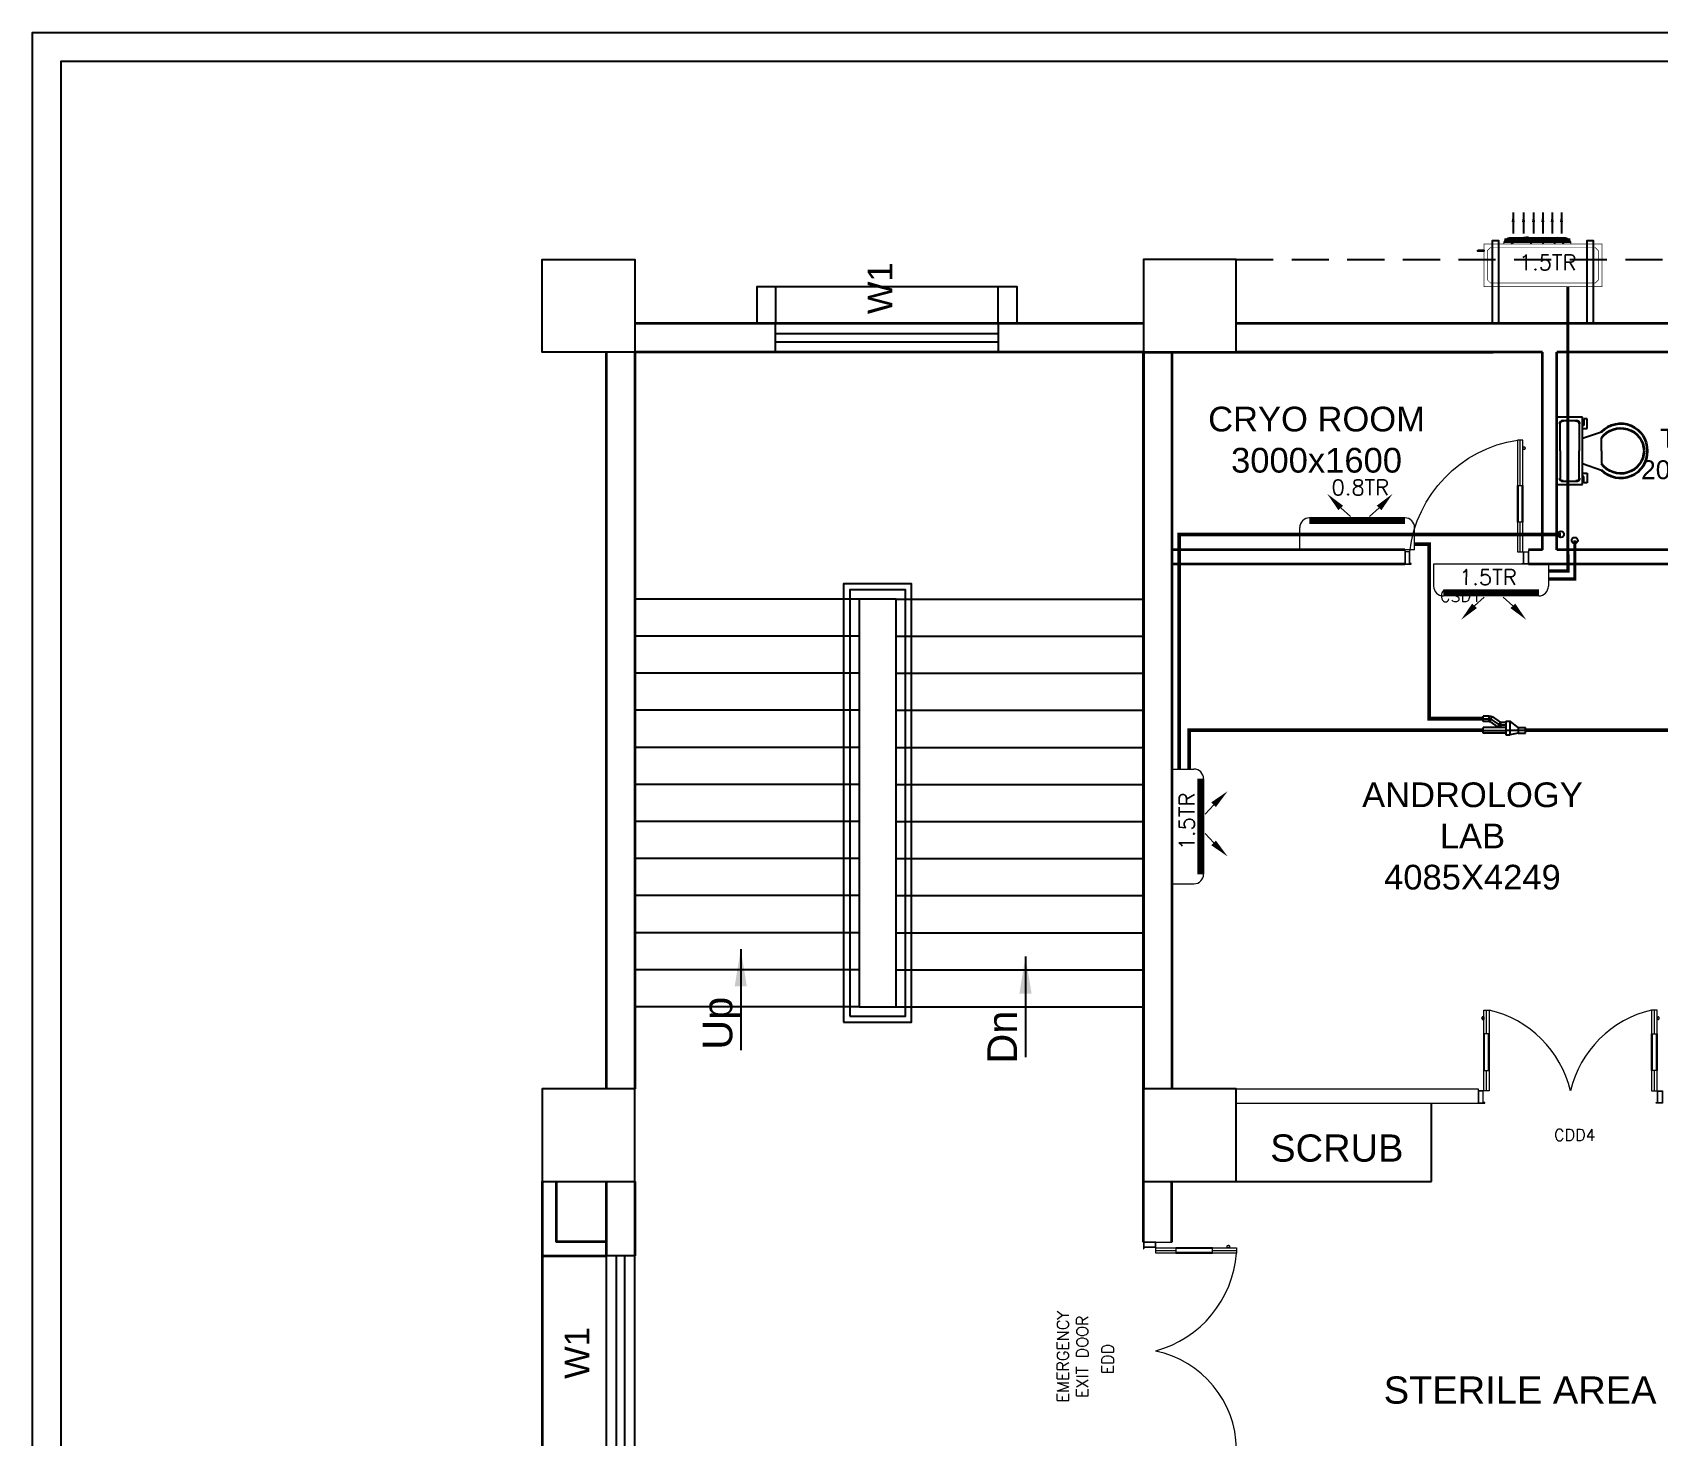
# Model space of a CAD drawing. Extents: x 3550807 to 4078732, y -628171 to -515859.
# Drawn here: x 3926352 to 3939515, y -530760 to -519387 of the extents above; entities that cross this region are included whole.
import ezdxf
from ezdxf.enums import TextEntityAlignment as Align

# ---------------------------------------------------------------- set-up
doc = ezdxf.new("R2010")
doc.units = 0
doc.header["$LTSCALE"] = 6
doc.header["$MEASUREMENT"] = 0
doc.linetypes.add('HIDDEN', pattern=[0.375, 0.25, -0.125])
doc.layers.get('0').update_dxf_attribs({"linetype": 'CONTINUOUS'})
for name, color, linetype, lineweight in [('1200 Door', 144, 'CONTINUOUS', 5), ('1Y-JOINT', 1, 'CONTINUOUS', 25), ('Double Leaf Door', 4, 'CONTINUOUS', 18), ('HTL-AC UNIT', 5, 'CONTINUOUS', 25), ('M-VRF- CKT', 5, 'CONTINUOUS', 30), ('MEP_HVAC_VRF_COPPER_PIPE', 6, 'CONTINUOUS', 9), ('Single Leaf Door', 4, 'CONTINUOUS', 18), ('vrf', 6, 'CONTINUOUS', 30), ('WALL', 10, 'CONTINUOUS', 35)]:
    doc.layers.add(name, color=color, linetype=linetype, lineweight=lineweight)
for name, color, linetype in [('AC CKT-8', 110, 'CONTINUOUS'), ('BLOCK HACTH', 10, 'CONTINUOUS'), ('Chajja', 7, 'CONTINUOUS'), ('COL', 5, 'CONTINUOUS'), ('DIM', 7, 'CONTINUOUS'), ('furniture', 33, 'CONTINUOUS'), ('HTL-COPPER PIPE', 6, 'CONTINUOUS'), ('HVAC_HI-WALL_1.5TR', 5, 'CONTINUOUS'), ('JOINERY', 7, 'CONTINUOUS'), ('M HVAC HIGH WALL UNIT', 3, 'CONTINUOUS'), ('MEP_HVAC_COPPER_PIPE', 5, 'CONTINUOUS'), ('MEP_HVAC_DRAIN_PIPE', 7, 'CONTINUOUS'), ('MEP_HVAC_TEXT', 7, 'CONTINUOUS'), ('Railing', 21, 'CONTINUOUS'), ('Staircase', 7, 'CONTINUOUS'), ('walls', 1, 'CONTINUOUS'), ('Window', 161, 'CONTINUOUS')]:
    doc.layers.add(name, color=color, linetype=linetype)
doc.styles.add('ARI', font='arial.ttf')
doc.styles.add('ARIAL', font='arial.ttf')
doc.styles.add('ROMANS', font='romans.shx')
doc.styles.add('VERDANA', font='verdana.ttf')
doc.dimstyles.new('AC DIM', dxfattribs={"dimtxt": 200, "dimasz": 200, "dimexe": 0.18, "dimexo": 50, "dimgap": 50, "dimtad": 1, "dimdec": 0, "dimzin": 12, "dimdsep": 46, "dimtxsty": 'ROMANS', "dimcen": 0, "dimclrt": 7, "dimadec": 0, "dimazin": 0, "dimtfac": 1, "dimtdec": 0, "dimtix": 1, "dimtofl": 0, "dimtmove": 0, "dimatfit": 3, "dimfxl": 0, "dimtolj": 1, "dimtzin": 12, "dimarcsym": 0})
doc.dimstyles.new('int. dim', dxfattribs={"dimtxt": 900, "dimasz": 450, "dimexe": 150, "dimexo": 150, "dimgap": 150, "dimtad": 0, "dimdec": 0, "dimzin": 12, "dimdsep": 46, "dimtxsty": 'ARI', "dimblk": 'ARCHTICK', "dimcen": 1.5, "dimdle": 150, "dimclrd": 256, "dimclre": 256, "dimclrt": 7, "dimazin": 0, "dimtfac": 1, "dimtdec": 0, "dimtix": 1, "dimtmove": 2, "dimatfit": 3, "dimfxl": 0, "dimtolj": 1, "dimtzin": 0, "dimlwd": -1, "dimlwe": -1, "dimarcsym": 0})

# ---------------------------------------------------------------- blocks, each defined once
blk = doc.blocks.new('_ArchTick')
at = {"color": 0, "linetype": 'ByBlock', "const_width": 0.15}
blk.add_lwpolyline([(-0.5, -0.5), (0.5, 0.5)], dxfattribs=at)
blk = doc.blocks.new('1500x2100x100 DD')
at = {"layer": 'Double Leaf Door'}
for points in [[(49, 264), (54, 264), (54, 560), (49, 560)], [(93, 560), (88, 560), (88, 264), (93, 264)], [(1407, 560), (1412, 560), (1412, 264), (1407, 264)], [(1451, 264), (1446, 264), (1446, 560), (1451, 560)]]:
    blk.add_hatch(color=6, dxfattribs=at).paths.add_polyline_path(points)
at = {"layer": 'Double Leaf Door', "color": 8}
for p, q in [((35, 697), (35, 679)), ((49, 699), (37, 699)), ((37, 677), (49, 677)), ((49, 100), (49, 754)), ((49, 754), (93, 754)), ((49, 699), (49, 677)), ((71, 560), (71, 754)), ((93, 754), (93, 100)), ((1451, 754), (1407, 754)), ((1407, 754), (1407, 100)), ((1429, 560), (1429, 754)), ((1451, 100), (1451, 754)), ((1451, 699), (1463, 699)), ((1451, 699), (1451, 677)), ((1463, 677), (1451, 677)), ((1465, 697), (1465, 679)), ((71, 100), (71, 264)), ((1429, 100), (1429, 264)), ((5, 100), (5, 0)), ((45, 100), (5, 100)), ((5, 0), (45, 0)), ((7, 98), (7, 2)), ((43, 98), (7, 98)), ((7, 2), (45, 2)), ((43, 3), (43, 98)), ((55, 3), (43, 3)), ((45, 5), (45, 100)), ((57, 5), (45, 5)), ((45, 2), (55, 2)), ((45, 0), (57, 0)), ((93, 100), (49, 100)), ((55, 2), (55, 3)), ((57, 0), (57, 5)), ((1407, 100), (1451, 100)), ((1443, 0), (1443, 5)), ((1443, 5), (1455, 5)), ((1455, 0), (1443, 0)), ((1445, 2), (1445, 3)), ((1445, 3), (1457, 3)), ((1455, 2), (1445, 2)), ((1455, 5), (1455, 100)), ((1455, 100), (1495, 100)), ((1493, 2), (1455, 2)), ((1495, 0), (1455, 0)), ((1457, 3), (1457, 98)), ((1457, 98), (1493, 98)), ((1493, 98), (1493, 2)), ((1495, 100), (1495, 0))]:
    blk.add_line(p, q, dxfattribs=at)
at = {"layer": 'Double Leaf Door', "color": 6}
for p, q in [((93, 560), (49, 560)), ((49, 560), (49, 264)), ((54, 264), (54, 560)), ((88, 264), (88, 560)), ((93, 264), (93, 560)), ((1407, 264), (1407, 560)), ((1407, 560), (1451, 560)), ((1412, 264), (1412, 560)), ((1446, 264), (1446, 560)), ((1451, 560), (1451, 264)), ((49, 264), (93, 264)), ((1451, 264), (1407, 264))]:
    blk.add_line(p, q, dxfattribs=at)
at = {"layer": 'Double Leaf Door', "color": 6, "ltscale": 100}
for p, q in [((88, 560), (88, 264)), ((1412, 560), (1412, 264))]:
    blk.add_line(p, q, dxfattribs=at)
at = {"layer": 'Double Leaf Door', "color": 6}
for points in [[(49, 560), (49, 264), (54, 264), (54, 560), (49, 560)], [(93, 560), (93, 264), (88, 264), (88, 560), (93, 560)], [(1407, 560), (1407, 264), (1412, 264), (1412, 560), (1407, 560)], [(1451, 560), (1451, 264), (1446, 264), (1446, 560), (1451, 560)]]:
    blk.add_lwpolyline(points, dxfattribs=at)
at = {"layer": 'Double Leaf Door', "ltscale": 5000}
for points in [[(49, 560), (49, 264), (54, 264), (54, 560), (49, 560)], [(1451, 560), (1451, 264), (1446, 264), (1446, 560), (1451, 560)]]:
    blk.add_lwpolyline(points, dxfattribs=at)
at = {"layer": 'Double Leaf Door', "color": 8}
for centre, radius, start, end in [((35, 688), 3.72, 90, 270), ((37, 697), 1.98, 90, 180), ((37, 679), 1.98, 180, 270), ((-111, -108), 886, 13.5745, 76.6836), ((1611, -108), 886, 103.3164, 166.4255), ((1463, 697), 1.98, 0, 90), ((1463, 679), 1.98, 270, 0), ((1465, 688), 3.72, 270, 90)]:
    blk.add_arc(centre, radius, start, end, dxfattribs=at)
blk = doc.blocks.new('1800x100')
at = {"layer": 'Double Leaf Door'}
for points in [[(101628, -31395), (101633, -31395), (101633, -31098), (101628, -31098)], [(101672, -31098), (101667, -31098), (101667, -31395), (101672, -31395)], [(103256, -31098), (103261, -31098), (103261, -31395), (103256, -31395)], [(103300, -31395), (103295, -31395), (103295, -31098), (103300, -31098)]]:
    blk.add_hatch(color=6, dxfattribs=at).paths.add_polyline_path(points)
at = {"layer": 'Double Leaf Door', "color": 8}
for p, q in [((101628, -31558), (101628, -30904)), ((101628, -30904), (101672, -30904)), ((101650, -31098), (101650, -30904)), ((101672, -30904), (101672, -31558)), ((103300, -30904), (103256, -30904)), ((103256, -30904), (103256, -31558)), ((103278, -31098), (103278, -30904)), ((103300, -31558), (103300, -30904)), ((101613, -30962), (101613, -30980)), ((101628, -30960), (101615, -30960)), ((101615, -30982), (101628, -30982)), ((101628, -30960), (101628, -30982)), ((103300, -30960), (103312, -30960)), ((103300, -30960), (103300, -30982)), ((103312, -30982), (103300, -30982)), ((103314, -30962), (103314, -30980)), ((101650, -31558), (101650, -31395)), ((103278, -31558), (103278, -31395)), ((101584, -31558), (101584, -31658)), ((101624, -31558), (101584, -31558)), ((101586, -31560), (101586, -31656)), ((101622, -31560), (101586, -31560)), ((101622, -31655), (101622, -31560)), ((101624, -31654), (101624, -31558)), ((101672, -31558), (101628, -31558)), ((103256, -31558), (103300, -31558)), ((103304, -31654), (103304, -31558)), ((103304, -31558), (103344, -31558)), ((103306, -31655), (103306, -31560)), ((103306, -31560), (103342, -31560)), ((103342, -31560), (103342, -31656)), ((103344, -31558), (103344, -31658)), ((101584, -31658), (101624, -31658)), ((101586, -31656), (101624, -31656)), ((101634, -31655), (101622, -31655)), ((101636, -31654), (101624, -31654)), ((101624, -31656), (101634, -31656)), ((101624, -31658), (101636, -31658)), ((101634, -31656), (101634, -31655)), ((101636, -31658), (101636, -31654)), ((103292, -31658), (103292, -31654)), ((103292, -31654), (103304, -31654)), ((103304, -31658), (103292, -31658)), ((103294, -31656), (103294, -31655)), ((103294, -31655), (103306, -31655)), ((103304, -31656), (103294, -31656)), ((103342, -31656), (103304, -31656)), ((103344, -31658), (103304, -31658))]:
    blk.add_line(p, q, dxfattribs=at)
at = {"layer": 'Double Leaf Door', "color": 6}
for p, q in [((101672, -31098), (101628, -31098)), ((101628, -31098), (101628, -31395)), ((101633, -31395), (101633, -31098)), ((101667, -31395), (101667, -31098)), ((101672, -31395), (101672, -31098)), ((103256, -31395), (103256, -31098)), ((103256, -31098), (103300, -31098)), ((103261, -31395), (103261, -31098)), ((103295, -31395), (103295, -31098)), ((103300, -31098), (103300, -31395)), ((101628, -31395), (101672, -31395)), ((103300, -31395), (103256, -31395))]:
    blk.add_line(p, q, dxfattribs=at)
at = {"layer": 'Double Leaf Door', "color": 6, "ltscale": 100}
for p, q in [((101667, -31098), (101667, -31395)), ((103261, -31098), (103261, -31395))]:
    blk.add_line(p, q, dxfattribs=at)
at = {"layer": 'Double Leaf Door', "color": 6}
for points in [[(101628, -31098), (101628, -31395), (101633, -31395), (101633, -31098), (101628, -31098)], [(101672, -31098), (101672, -31395), (101667, -31395), (101667, -31098), (101672, -31098)], [(103256, -31098), (103256, -31395), (103261, -31395), (103261, -31098), (103256, -31098)], [(103300, -31098), (103300, -31395), (103295, -31395), (103295, -31098), (103300, -31098)]]:
    blk.add_lwpolyline(points, dxfattribs=at)
at = {"layer": 'Double Leaf Door', "ltscale": 5000}
for points in [[(101628, -31098), (101628, -31395), (101633, -31395), (101633, -31098), (101628, -31098)], [(103300, -31098), (103300, -31395), (103295, -31395), (103295, -31098), (103300, -31098)]]:
    blk.add_lwpolyline(points, dxfattribs=at)
at = {"layer": 'Double Leaf Door', "color": 8}
for centre, radius, start, end in [((101602, -31796), 894, 15.3848, 85.5115), ((103269, -31727), 822, 90.8957, 168.2081), ((101613, -30971), 3.72, 90, 270), ((101615, -30962), 1.98, 90, 180), ((101615, -30980), 1.98, 180, 270), ((103312, -30962), 1.98, 0, 90), ((103312, -30980), 1.98, 270, 0), ((103314, -30971), 3.72, 270, 90)]:
    blk.add_arc(centre, radius, start, end, dxfattribs=at)
blk = doc.blocks.new('1000x2100x100 SD')
at = {"layer": 'Single Leaf Door'}
for points in [[(44, 339), (49, 339), (49, 635), (44, 635)], [(88, 635), (83, 635), (83, 339), (88, 339)]]:
    blk.add_hatch(color=6, dxfattribs=at).paths.add_polyline_path(points)
at = {"layer": 'Single Leaf Door', "color": 8}
for p, q in [((30, 947), (30, 929)), ((44, 949), (32, 949)), ((32, 927), (44, 927)), ((44, 100), (44, 1004)), ((44, 1004), (88, 1004)), ((44, 949), (44, 927)), ((66, 635), (66, 1004)), ((88, 1004), (88, 100)), ((66, 100), (66, 339)), ((0, 100), (0, 0)), ((40, 100), (0, 100)), ((0, 0), (40, 0)), ((2, 98), (2, 2)), ((38, 98), (2, 98)), ((2, 2), (40, 2)), ((38, 3), (38, 98)), ((50, 3), (38, 3)), ((40, 5), (40, 100)), ((52, 5), (40, 5)), ((40, 2), (50, 2)), ((40, 0), (52, 0)), ((88, 100), (44, 100)), ((50, 2), (50, 3)), ((52, 0), (52, 5)), ((948, 5), (960, 5)), ((948, 0), (948, 5)), ((960, 0), (948, 0)), ((950, 3), (962, 3)), ((950, 2), (950, 3)), ((960, 2), (950, 2)), ((960, 5), (960, 100)), ((960, 100), (1000, 100)), ((998, 2), (960, 2)), ((1000, 0), (960, 0)), ((962, 3), (962, 98)), ((962, 98), (998, 98)), ((998, 98), (998, 2)), ((1000, 100), (1000, 0))]:
    blk.add_line(p, q, dxfattribs=at)
at = {"layer": 'Single Leaf Door', "color": 6}
for p, q in [((88, 635), (44, 635)), ((44, 635), (44, 339)), ((49, 339), (49, 635)), ((83, 339), (83, 635)), ((88, 339), (88, 635)), ((44, 339), (88, 339))]:
    blk.add_line(p, q, dxfattribs=at)
at = {"layer": 'Single Leaf Door', "color": 6, "ltscale": 100}
blk.add_line((83, 635), (83, 339), dxfattribs=at)
at = {"layer": 'Single Leaf Door', "color": 6}
for points in [[(44, 635), (44, 339), (49, 339), (49, 635), (44, 635)], [(88, 635), (88, 339), (83, 339), (83, 635), (88, 635)]]:
    blk.add_lwpolyline(points, dxfattribs=at)
at = {"layer": 'Single Leaf Door', "ltscale": 5000}
blk.add_lwpolyline([(44, 635), (44, 339), (49, 339), (49, 635), (44, 635)], dxfattribs=at)
at = {"layer": 'Single Leaf Door', "color": 8}
for centre, radius, start, end in [((30, 938), 3.72, 90, 270), ((32, 947), 1.98, 90, 180), ((32, 929), 1.98, 180, 270), ((-69, -20), 1036, 6.6418, 81.2791)]:
    blk.add_arc(centre, radius, start, end, dxfattribs=at)
blk = doc.blocks.new('rhej')
at = {"color": 8, "lineweight": 25}
for p, q in [((272, 189), (272, 266)), ((272, 266), (298, 266)), ((298, 266), (298, 215)), ((310, 279), (310, -264)), ((517, 279), (310, 279)), ((517, 8), (517, 279)), ((310, 111), (155, 163)), ((310, 189), (272, 189)), ((298, 215), (310, 215)), ((336, 228), (336, 8)), ((466, 254), (362, 254)), ((491, 8), (491, 228)), ((155, 8), (155, 111)), ((155, 8), (155, -96)), ((336, -212), (336, 8)), ((491, 8), (491, -212)), ((517, -264), (517, 8)), ((310, -96), (155, -147)), ((272, -173), (272, -251)), ((310, -173), (272, -173)), ((272, -251), (298, -251)), ((298, -251), (298, -199)), ((298, -199), (310, -199)), ((466, -238), (362, -238)), ((310, -264), (517, -264))]:
    blk.add_line(p, q, dxfattribs=at)
at = {"color": 8, "extrusion": (0, 0, -1)}
for centre, major_axis, start_param, end_param in [((0, 16), (151, -151), 2.319632, 4.738539), ((1, 2), (-134, -134), 0.814663, 3.31238), ((359, 231), (-16.2, -16.2), 0.643501, 2.498091), ((469, 231), (16.2, -16.2), 3.785094, 5.639684), ((0, 0), (-151, -151), 4.686239, 7.105146), ((1, 13), (-134, -134), 4.541602, 7.039318), ((359, -215), (-16.2, -16.2), -0.927295, 0.927295), ((469, -215), (16.2, -16.2), 5.35589, 7.21048)]:
    blk.add_ellipse(centre, major_axis=major_axis, ratio=1, start_param=start_param, end_param=end_param, dxfattribs=at)
blk = doc.blocks.new('HI WALL SPLIT AC UNIT 1.5TR')
at = {"layer": 'HVAC_HI-WALL_1.5TR', "color": 7, "lineweight": 5}
for p, q in [((1295285, -129882), (1295363, -129952)), ((1295595, -129882), (1295517, -129952))]:
    blk.add_line(p, q, dxfattribs=at)
at = {"layer": 'HVAC_HI-WALL_1.5TR', "color": 5, "lineweight": 5}
for p, q in [((1294997, -130221), (1294997, -130042)), ((1295076, -129963), (1295847, -129963)), ((1295926, -130221), (1295926, -130042)), ((1294997, -130221), (1295926, -130221))]:
    blk.add_line(p, q, dxfattribs=at)
at = {"layer": 'HVAC_HI-WALL_1.5TR', "color": 8, "lineweight": 5}
for p, q in [((1295076, -129970), (1295847, -129970)), ((1295076, -129979), (1295847, -129979)), ((1295076, -129988), (1295847, -129988)), ((1295076, -130000), (1295847, -130000)), ((1295076, -130009), (1295847, -130009))]:
    blk.add_line(p, q, dxfattribs=at)
at = {"layer": 'HVAC_HI-WALL_1.5TR', "color": 5, "lineweight": 5}
for centre, start, end in [((1295076, -130042), 90, 180), ((1295847, -130042), 0, 90)]:
    blk.add_arc(centre, 78.8, start, end, dxfattribs=at)
at = {"layer": 'HVAC_HI-WALL_1.5TR', "color": 7, "lineweight": 5}
for points in [[(1295304, -129864), (1295266, -129901), (1295176, -129769)], [(1295576, -129864), (1295614, -129901), (1295704, -129769)]]:
    blk.add_solid(points, dxfattribs=at)
blk = doc.blocks.new('HI WALL SPLIT AC UNIT')
at = {"layer": 'M HVAC HIGH WALL UNIT', "lineweight": 5}
for p, q in [((955021, -147904), (955950, -147904)), ((955021, -147904), (955021, -148083)), ((955950, -147904), (955950, -148083)), ((955100, -148162), (955872, -148162))]:
    blk.add_line(p, q, dxfattribs=at)
at = {"layer": 'M HVAC HIGH WALL UNIT', "color": 8, "lineweight": 5}
for p, q in [((955100, -148116), (955872, -148116)), ((955100, -148125), (955872, -148125)), ((955100, -148136), (955872, -148136)), ((955100, -148146), (955872, -148146)), ((955100, -148155), (955872, -148155))]:
    blk.add_line(p, q, dxfattribs=at)
at = {"layer": 'M HVAC HIGH WALL UNIT', "color": 7, "lineweight": 5}
for p, q in [((955309, -148242), (955387, -148173)), ((955619, -148242), (955541, -148173))]:
    blk.add_line(p, q, dxfattribs=at)
at = {"layer": 'M HVAC HIGH WALL UNIT', "lineweight": 5}
for centre, start, end in [((955100, -148083), 180, 270), ((955872, -148083), 270, 0)]:
    blk.add_arc(centre, 78.8, start, end, dxfattribs=at)
at = {"layer": 'M HVAC HIGH WALL UNIT', "color": 7, "lineweight": 5}
for points in [[(955328, -148260), (955290, -148224), (955200, -148356)], [(955600, -148260), (955638, -148224), (955728, -148356)]]:
    blk.add_solid(points, dxfattribs=at)
blk = doc.blocks.new('Y-JOINT')
at = {"layer": '1Y-JOINT', "extrusion": (7.0061e-12, -6.61628e-05, 1)}
for p, q in [((416463, -2646, 0), (416247, -2646, 0)), ((416247, -2646, 0), (416247, -2697, 0)), ((416247, -2671, 0), (416463, -2671, 0)), ((416463, -2697, 0), (416247, -2697, 0)), ((416306, -2756, 0), (416247, -2756, 0)), ((416247, -2772, 0), (416247, -2756, 0)), ((416247, -2756, 0), (416247, -2807, 0)), ((416306, -2756, 0), (416306, -2807, 0)), ((416310, -2755, 0), (416386, -2703, 0)), ((416310, -2755, 0), (416333, -2801, 0)), ((416321, -2778, 0), (416399, -2725, 0)), ((416333, -2801, 0), (416408, -2748, 0)), ((416408, -2748, 0), (416386, -2703, 0)), ((416412, -2747, 0), (416412, -2697, 0)), ((416463, -2697, 0), (416412, -2697, 0)), ((416412, -2722, 0), (416463, -2722, 0)), ((416463, -2747, 0), (416412, -2747, 0)), ((416463, -2757, 0), (416463, -2628, 0)), ((416463, -2628, 0), (416499, -2628, 0)), ((416463, -2757, 0), (416499, -2757, 0)), ((416499, -2757, 0), (416499, -2628, 0)), ((416579, -2646, 0), (416499, -2628, 0)), ((416579, -2697, 0), (416506, -2754, 0)), ((416247, -2781, 0), (416306, -2781, 0)), ((416306, -2807, 0), (416247, -2807, 0))]:
    blk.add_line(p, q, dxfattribs=at)
at = {"layer": '1Y-JOINT', "extrusion": (6.9964e-12, -6.61628e-05, 1)}
for p, q in [((416647, -2671, 0), (416463, -2671, 0)), ((416579, -2646, 0), (416647, -2646, 0)), ((416579, -2697, 0), (416647, -2697, 0)), ((416647, -2646, 0), (416647, -2697, 0))]:
    blk.add_line(p, q, dxfattribs=at)
at = {"layer": '1Y-JOINT'}
blk.add_line((416579, -2697, 0), (416579, -2646, 0), dxfattribs=at)
at = {"layer": '1Y-JOINT', "extrusion": (7.0061e-12, -6.61628e-05, 1)}
for centre, radius, start, end in [((416306, -2747, 0), 8.85, 270, 296.0671), ((416412, -2756, 0), 59.5, 90, 116.0671), ((416412, -2756, 0), 34.2, 90, 116.0671), ((416412, -2756, 0), 8.85, 90, 116.0671), ((416499, -2749, 0), 8.85, 270, 321.3789), ((416306, -2747, 0), 34.2, 270, 296.0671), ((416306, -2747, 0), 59.5, 270, 296.0671)]:
    blk.add_arc(centre, radius, start, end, dxfattribs=at)
blk = doc.blocks.new('A$C4D743431')
at = {"layer": 'AC CKT-8', "xscale": 0.933787291884793, "yscale": 0.933787291884793, "zscale": 0.933787291884793, "rotation": 359.9999939263457}
blk.add_blockref('Y-JOINT', (-389060, 2495, 0), dxfattribs=at)
blk = doc.blocks.new('G$C4406566D')
at = {"layer": 'M-VRF- CKT', "xscale": 0.8031807735897878, "yscale": 0.8031807735897878, "zscale": 0.8031807735897878, "rotation": 180}
blk.add_blockref('A$C4D743431', (-224, -89, 0), dxfattribs=at)
blk.add_blockref('A$C4D743431', (-224, -89, 0), dxfattribs=at)
blk = doc.blocks.new('G$C186CAD5F')
at = {"layer": 'vrf', "color": 3, "xscale": 8.96419313933734, "yscale": 8.96419313933734, "zscale": 8.96419313933734, "rotation": 270.0000005682937}
blk.add_blockref('G$C4406566D', (796, -2010, 0), dxfattribs=at)
blk = doc.blocks.new('1232')
at = {"layer": 'BLOCK HACTH', "color": 8}
blk.add_lwpolyline([(-25730, 10610.2), (-25430, 10610.2), (-25430, 13910.2), (-25730, 13910.2)], close=True, dxfattribs=at)
at = {"layer": 'Chajja', "color": 8, "linetype": 'HIDDEN', "ltscale": 200}
blk.add_line((-22680, 16660.2), (-17505, 16660.2), dxfattribs=at)
at = {"layer": 'Chajja', "color": 8, "linetype": 'ByBlock'}
blk.add_line((-26405, 16440.2), (-24605, 16440.2), dxfattribs=at)
for points in [[(-26555, 16140.2), (-26555, 16440.2), (-26405, 16440.2), (-26405, 16140.2)], [(-24605, 16140.2), (-24605, 16440.2), (-24455, 16440.2), (-24455, 16140.2)]]:
    blk.add_lwpolyline(points, dxfattribs=at)
at = {"layer": 'COL', "color": 8}
for points in [[(-27545, 15910.2), (-28295, 15910.2), (-28295, 16660.2), (-27545, 16660.2)], [(-23430, 15910.2), (-22680, 15910.2), (-22680, 16660.2), (-23430, 16660.2)], [(-28295, 9195.2), (-27545, 9195.2), (-27545, 9945.2), (-28295, 9945.2)], [(-23430, 9195.2), (-22680, 9195.2), (-22680, 9945.2), (-23430, 9945.2)]]:
    blk.add_lwpolyline(points, close=True, dxfattribs=at)
at = {"layer": 'furniture', "color": 8, "linetype": 'Continuous'}
for p, q in [((-21100, 9195.2), (-21100, 9830.2)), ((-22680, 9195.2), (-21100, 9195.2))]:
    blk.add_line(p, q, dxfattribs=at)
at = {"layer": 'Railing', "color": 8}
for points in [[(-25855, 10485.2), (-25305, 10485.2), (-25305, 14035.2), (-25855, 14035.2)], [(-25805, 10535.2), (-25355, 10535.2), (-25355, 13985.2), (-25805, 13985.2)]]:
    blk.add_lwpolyline(points, close=True, dxfattribs=at)
at = {"layer": 'Staircase', "color": 8, "linetype": 'Continuous'}
for p, q in [((-25730, 13910.2), (-27545, 13910.2)), ((-25430, 13910.2), (-23430, 13910.2)), ((-25730, 13610.2), (-27545, 13610.2)), ((-25430, 13610.2), (-23430, 13610.2)), ((-25730, 13310.2), (-27545, 13310.2)), ((-25430, 13310.2), (-23430, 13310.2)), ((-25730, 13010.2), (-27545, 13010.2)), ((-25430, 13010.2), (-23430, 13010.2)), ((-25730, 12710.2), (-27545, 12710.2)), ((-25430, 12710.2), (-23430, 12710.2)), ((-25730, 12410.2), (-27545, 12410.2)), ((-25430, 12410.2), (-23430, 12410.2)), ((-25730, 12110.2), (-27545, 12110.2)), ((-25430, 12110.2), (-23430, 12110.2)), ((-25730, 11810.2), (-27545, 11810.2)), ((-25430, 11810.2), (-23430, 11810.2)), ((-25730, 11510.2), (-27545, 11510.2)), ((-25430, 11510.2), (-23430, 11510.2)), ((-25730, 11210.2), (-27545, 11210.2)), ((-25430, 11210.2), (-23430, 11210.2)), ((-25730, 10910.2), (-27545, 10910.2)), ((-25430, 10910.2), (-23430, 10910.2)), ((-25730, 10610.2), (-27545, 10610.2)), ((-25430, 10610.2), (-23430, 10610.2))]:
    blk.add_line(p, q, dxfattribs=at)
at = {"layer": 'WALL', "color": 8, "linetype": 'ByBlock'}
for p, q in [((-23430, 16140.2), (-27545, 16140.2)), ((-17505, 16140.2), (-22680, 16140.2)), ((-27775, 15910.2), (-27775, 9945.2)), ((-27545, 15910.2), (-27545, 9945.2)), ((-23430, 15910.2), (-27545, 15910.2)), ((-23430, 15910.2), (-23430, 9945.2)), ((-23200, 15910.2), (-23200, 9945.2)), ((-23200, 15910.2), (-23200, 9945.2)), ((-20200, 15910.2), (-22680, 15910.2)), ((-20200, 14310.2), (-20200, 15910.2)), ((-18035, 15910.2), (-20085, 15910.2)), ((-20085, 14310.2), (-20085, 15910.2)), ((-21315, 14310.2), (-23200, 14310.2)), ((-20200, 14310.2), (-20315, 14310.2)), ((-18035, 14310.2), (-20085, 14310.2)), ((-21315, 14194.2), (-23200, 14194.2)), ((-18035, 14194.2), (-20315, 14194.2)), ((-27775, 9195.2), (-27775, 8595.2)), ((-27545, 9195.2), (-27545, 8595.2)), ((-23430, 9194.2), (-23430, 9195.2)), ((-23430, 8704.7), (-23430, 9194.2)), ((-23200, 8704.7), (-23200, 9194.2)), ((-28295, 8595.2), (-28295, 6795.2))]:
    blk.add_line(p, q, dxfattribs=at)
at = {"layer": 'WALL', "color": 8, "lineweight": 0}
for p, q in [((-21020, 15910.2), (-23200, 15910.2)), ((-21315, 14310.2), (-21315, 14194.2)), ((-20315, 14310.2), (-20315, 14194.2)), ((-22680, 9945.2), (-20720, 9945.2)), ((-20720, 9945.2), (-20720, 9830.2)), ((-22680, 9830.2), (-20720, 9830.2)), ((-23315, 9195.2), (-23085, 9195.2)), ((-23430, 8704.7), (-23200, 8704.7))]:
    blk.add_line(p, q, dxfattribs=at)
at = {"layer": 'WALL', "color": 8, "linetype": 'ByBlock'}
for points in [[(-23430, 9195.2), (-23430, 15910.2), (-20600, 15910.2)], [(-28295, 9195.2), (-28295, 8595.2), (-27775, 8595.2)], [(-28180, 9195.2), (-28180, 8710.2), (-27775, 8710.2)]]:
    blk.add_lwpolyline(points, dxfattribs=at)
at = {"layer": 'walls', "color": 8, "linetype": 'Continuous'}
blk.add_line((-27545, 8595.2), (-27775, 8595.2), dxfattribs=at)
at = {"layer": 'Window', "color": 8, "linetype": 'Continuous'}
for points in [[(-24605, 16140.2), (-24605, 15910.2), (-26405, 15910.2), (-26405, 16140.2)], [(-24605, 16060.2), (-24605, 15990.2), (-26405, 15990.2), (-26405, 16060.2)]]:
    blk.add_lwpolyline(points, close=True, dxfattribs=at)
at = {"layer": 'Window', "color": 8, "linetype": 'Continuous', "elevation": 0}
for points in [[(-27775, 6795.2), (-27545, 6795.2), (-27545, 8595.2), (-27775, 8595.2)], [(-27695, 6795.2), (-27625, 6795.2), (-27625, 8595.2), (-27695, 8595.2)]]:
    blk.add_lwpolyline(points, close=True, dxfattribs=at)
at = {"layer": 'Double Leaf Door', "color": 8}
blk.add_blockref('1500x2100x100 DD', (-20725, 9830.2), dxfattribs=at)
at = {"layer": 'Double Leaf Door', "color": 8, "rotation": 270}
blk.add_blockref('1800x100', (8228.5, 110288.4), dxfattribs=at)
at = {"layer": 'Single Leaf Door', "color": 8, "xscale": -1}
blk.add_blockref('1000x2100x100 SD', (-20315, 14194.2), dxfattribs=at)
at = {"layer": 'WALL', "color": 8, "linetype": 'ByBlock', "rotation": 180}
blk.add_blockref('rhej', (-19567.7, 15118), dxfattribs=at)
at = {"layer": '1200 Door', "color": 8, "linetype": 'ByBlock', "style": 'ROMANS'}
for s, p in [('CSD1', (-21030.5, 13889.3, -35804.4)), ('CDD4', (-20107.2, 9526.3, -35804.4))]:
    blk.add_text(s, height=94.18, dxfattribs=at).set_placement(p)
blk.add_text('EDD', height=94.18, rotation=90, dxfattribs=at).set_placement((-23671.1, 7636.1, -35804.4))
at = {"layer": '1200 Door', "color": 8, "linetype": 'ByBlock', "insert": (-24002.7, 7747), "char_height": 94.18, "width": 1944.789, "attachment_point": 5, "rotation": 90, "style": 'ROMANS'}
blk.add_mtext(' EMERGENCY\\P EXIT DOOR', dxfattribs=at)
at = {"layer": 'DIM', "color": 8, "attachment_point": 5, "style": 'ARIAL'}
for s, insert, char_height, width in [('CRYO ROOM 3000x1600', (-22029, 15199.8), 200, 1982.81), ('TOILET\\P2050x1600', (-18874.7, 15084.2), 153, 1626.956), ('ANDROLOGY\\PLAB\\P4085X4249', (-20767.6, 11991.8), 200, 1980.803)]:
    blk.add_mtext(s, dxfattribs=dict(at, insert=insert, char_height=char_height, width=width))
at = {"layer": 'furniture', "color": 8, "linetype": 'Continuous', "insert": (-21864.8, 9649), "char_height": 220.41, "width": 1257.81, "attachment_point": 5, "style": 'ARIAL'}
blk.add_mtext('\\PSCRUB', dxfattribs=at)
at = {"layer": 'JOINERY', "color": 8, "style": 'ARIAL', "width": 1}
for p in [(-25460.7, 16217.6), (-27912.6, 7598.4)]:
    blk.add_text('W1', height=200, rotation=90, dxfattribs=at).set_placement(p)
at = {"layer": 'Staircase', "color": 8, "style": 'ARIAL'}
for s, p in [('Up', (-26755.6, 10477.2)), ('Dn', (-24452, 10364.7))]:
    blk.add_text(s, height=240, rotation=90, dxfattribs=at).set_placement(p, align=Align.CENTER)
at = {"layer": 'WALL', "color": 8, "linetype": 'Continuous', "insert": (-20382, 7690.2), "char_height": 220.414, "width": 4941.395, "attachment_point": 5, "style": 'ARIAL'}
blk.add_mtext('\\PSTERILE AREA', dxfattribs=at)
at = {"layer": 'Staircase', "color": 8}
for points in [[(-26687.3, 11075.9, -101230.8), (-26687.3, 10260.5, -101230.8)], [(-24383.7, 11017.1, -101230.8), (-24383.7, 10201.7, -101230.8)]]:
    blk.add_leader(points, dimstyle='int. dim', override={"dimasz": 300, "dimgap": 70, "dimtad": 0}, dxfattribs=at)
blk = doc.blocks.new('ODU')
at = {"layer": 'HTL-AC UNIT'}
for p, q in [((3484013, -610684, 0), (3483480, -610684, 0)), ((3484013, -610694, 0), (3483480, -610694, 0)), ((3484013, -610704, 0), (3483480, -610704, 0)), ((3483791, -610669, 0), (3483791, -610719, 0))]:
    blk.add_line(p, q, dxfattribs=at)
at = {"layer": 'HTL-AC UNIT', "const_width": 5, "elevation": 0}
for points in [[(3483314, -610719), (3484269, -610719), (3484269, -611065), (3483314, -611065)], [(3483368, -610748), (3484215, -610748), (3484240, -610773), (3484240, -611011), (3484215, -611036), (3483368, -611036), (3483343, -611011), (3483343, -610773)]]:
    blk.add_lwpolyline(points, close=True, dxfattribs=at)
at = {"layer": 'HTL-AC UNIT', "elevation": 0}
for points in [[(3483383, -611365), (3483383, -610691), (3483433, -610691), (3483433, -611365), (3483383, -611365)], [(3484149, -611365), (3484149, -610691), (3484199, -610691), (3484199, -611365), (3484149, -611365)]]:
    blk.add_lwpolyline(points, dxfattribs=at)
at = {"layer": 'HTL-AC UNIT', "const_width": 10, "elevation": 0}
blk.add_lwpolyline([(3483475, -610719), (3483475, -610719, -0.414214), (3483525, -610669), (3483968, -610669, -0.414214), (3484018, -610719), (3484018, -610719)], format="xyb", dxfattribs=at)
at = {"layer": 'HTL-AC UNIT', "elevation": 0}
blk.add_lwpolyline([(3483264, -610769), (3483314, -610769), (3483314, -610779), (3483264, -610779)], close=True, dxfattribs=at)
at = {"layer": 'HTL-AC UNIT'}
for centre, radius, start, end in [((3483666, -610864, 0), 196, 87.3624, 131.9453), ((3483789, -610737, 0), 96.6, 135.2739, 169.2801), ((3483794, -610737, 0), 96.6, 10.7199, 44.7261), ((3483908, -610719, 0), 50, 0, 90)]:
    blk.add_arc(centre, radius, start, end, dxfattribs=at)
for points in [[(3483551, -610466, 0), (3483551, -610635, 0)], [(3483635, -610466, 0), (3483635, -610635, 0)], [(3483716, -610466, 0), (3483716, -610635, 0)], [(3483791, -610466, 0), (3483791, -610635, 0)], [(3483867, -610466, 0), (3483867, -610635, 0)], [(3483942, -610466, 0), (3483942, -610635, 0)]]:
    blk.add_leader(points, dimstyle='AC DIM', override={"dimasz": 75, "dimtad": 0}, dxfattribs=at)

msp = doc.modelspace()

# ---------------------------------------------------------------- linework, layer by layer
for points in [[(3971433.7, -519387.1), (3971433.7, -551398.5), (3926352.5, -551398.5), (3926352.5, -519387.1)], [(3971201.8, -519618.9), (3971201.8, -551166.7), (3926584.3, -551166.7), (3926584.3, -519618.9)]]:
    msp.add_lwpolyline(points, close=True)
at = {"layer": 'MEP_HVAC_COPPER_PIPE', "linetype": 'ByBlock', "const_width": 25}
msp.add_lwpolyline([(3938616.5, -523746), (3938774.7, -523746), (3938773.1, -521443.8)], dxfattribs=at)
at = {"layer": 'MEP_HVAC_DRAIN_PIPE', "linetype": 'ByBlock'}
for points, const_width in [([(3935630.2, -525349.8), (3935630.2, -523449.5), (3938717.3, -523449.5)], 30), ([(3938616.5, -523810.6), (3938830.1, -523810.6), (3938830.1, -523498.8)], 25)]:
    msp.add_lwpolyline(points, dxfattribs=dict(at, const_width=const_width))
for centre in [(3938717.3, -523449.5), (3938830.1, -523498.8)]:
    msp.add_circle(centre, 25, dxfattribs=at)
at = {"layer": 'MEP_HVAC_VRF_COPPER_PIPE', "color": 6, "linetype": 'ByBlock', "const_width": 30, "elevation": 0}
for points in [[(3938088.5, -524941.2), (3937651.2, -524941.2), (3937651.2, -523529.4), (3937534, -523529.4)], [(3938088.5, -525035.2), (3935711.1, -525035.2), (3935711.1, -525349.8)], [(3942673.5, -525463.7), (3942673.5, -525035.2), (3938430.5, -525035.2)]]:
    msp.add_lwpolyline(points, dxfattribs=at)

# ---------------------------------------------------------------- block references
at = {"linetype": 'ByBlock'}
msp.add_blockref('1232', (3958769.5, -537884), dxfattribs=at)
at = {"layer": 'HTL-AC UNIT', "linetype": 'ByBlock'}
msp.add_blockref('ODU', (454780.4, 89620.8, 0), dxfattribs=at)
at = {"layer": 'HTL-COPPER PIPE', "xscale": -0.1271654228864588, "yscale": 0.1271654228864588, "zscale": 0.1271654228864588, "rotation": 270.0000011152191}
msp.add_blockref('G$C186CAD5F', (3938430.5, -525035.2, 0), dxfattribs=at)
at = {"layer": 'HVAC_HI-WALL_1.5TR'}
for p, rotation in [((5233613.7, -653910.6), 180), ((4065790.3, 769647.4), 270)]:
    msp.add_blockref('HI WALL SPLIT AC UNIT 1.5TR', p, dxfattribs=dict(at, rotation=rotation))
at = {"layer": 'M HVAC HIGH WALL UNIT', "color": 1, "rotation": 180}
msp.add_blockref('HI WALL SPLIT AC UNIT', (4892555.3, -671477.6), dxfattribs=at)

# ---------------------------------------------------------------- texts
at = {"layer": 'MEP_HVAC_TEXT', "color": 0, "char_height": 125, "width": 1718.699, "attachment_point": 3, "style": 'VERDANA'}
for s, insert, rotation in [('{\\Fromans|c0;\\C256;1.5TR}', (3938843.2, -521185.8), 359.99312), ('{\\Fromans|c0;\\C256;0.8TR}', (3937328, -523007), 359.99312), ('{\\Fromans|c0;\\C256;1.5TR}', (3938359.6, -523733.6), 359.99312), ('{\\Fromans|c0;\\C256;1.5TR}', (3935628.9, -525540.3), 89.99312)]:
    msp.add_mtext(s, dxfattribs=dict(at, insert=insert, rotation=rotation))

doc.saveas('drawing.dxf')
